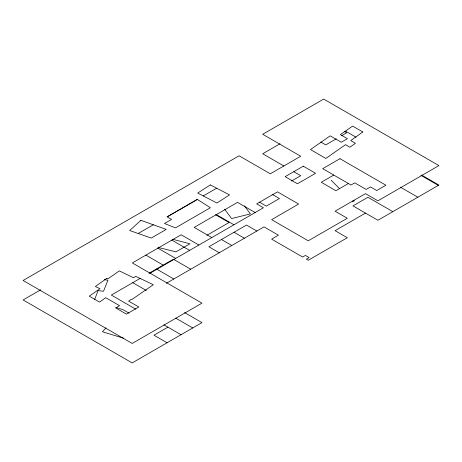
<?xml version="1.0" encoding="UTF-8"?>
<svg xmlns="http://www.w3.org/2000/svg" width="462" height="462" viewBox="0 0 462 462"><rect width="100%" height="100%" fill="white"/><g stroke="black" fill="none" stroke-linecap="round" stroke-linejoin="round"><path stroke-width="0.69" d="M94.531 299.798L98.048 290.638L103.54 291.251L107.9 280.203L104.337 279.695M106.058 327.824L102.425 331.768L123.833 338.271M280.036 143.746L262.693 153.759L283.887 165.997M40.696 289.79L23.1 299.948L132.172 362.924L201.969 322.632L184.557 312.578M138.363 233.408L153.349 224.751M167.14 216.788L185.129 206.404M185.724 206.058L197.118 199.48M203.251 195.94L216.603 188.23M336.244 138.837L325.756 144.889L320.772 142.013M341.793 135.632L346.731 132.785L344.236 131.347M291.499 181.029L300.716 175.71L293.861 171.754M206.912 235.285L229.031 222.517L215.425 214.657M140.252 278.355L111.319 295.056L135.822 309.205M148.983 273.313L173.4 259.217L190.725 269.219M150.092 273.209L263.432 207.767L256.687 203.875L277.506 191.857L298.631 204.06L271.627 219.652L308.252 240.8L347.303 218.255L335.071 211.192L365.482 193.636L377.91 200.808L438.9 165.592L323.689 99.076L262.693 134.292L300.716 156.243L270.299 173.799L239.091 155.781L23.1 280.48L132.172 343.457L201.969 303.159L132.323 262.947L181.116 234.777L198.885 245.033M333.766 175.069L321.281 182.276L335.909 190.725L348.394 183.518M166.308 283.316L264.039 226.888L278.424 235.193L271.627 239.12L302.662 257.039L305.428 255.446L309.118 257.571L306.352 259.17L308.252 260.268L347.303 237.728L335.071 230.665L365.482 213.103M352.523 201.836L354.418 200.745L352.991 200.6M167.92 327.154L153.967 335.21L167.071 342.775M158.004 247.401L175.918 251.836L189.969 243.815L172.43 239.195M115.904 307.478L123.025 309.679L129.037 313.149M345.484 131.133L356.069 137.243M421.465 174.994L438.9 185.066L377.91 220.276L352.991 205.89L367.919 197.274L392.833 211.66M420.917 175.346L438.322 185.395M400.421 187.179L417.827 197.228M272.13 194.323L279.435 198.544L266.32 206.121L259.453 202.16M255.163 212.543L237.543 202.373L194.19 227.402L211.81 237.572M256.86 231.035L246.5 225.052L208.87 246.777L219.236 252.754M216.337 214.611L233.957 224.786M234.043 232.242L244.404 238.225M221.431 239.524L231.797 245.507M171.852 240.125L189.622 250.381M157.923 248.169L175.693 258.425M145.888 255.116L163.658 265.379M156.462 268.994L173.787 278.996M132.767 282.675L146.379 290.534M175.675 318.11L192.735 327.962M163.848 324.803L181.023 334.719M331.167 180.203L339.61 188.756M244.34 205.856L250.439 213.883L231.601 218.561L224.648 209.234M140.904 220.334L129.672 230.521L151.236 238.069L166.228 229.406L140.904 220.334M106.774 278.343L95.374 286.492L99.971 288.692L89.276 296.154L99.555 302.09L105.677 297.713L119.6 305.653L115.673 307.917L126.438 314.137L138.814 306.987L128.621 301.103L131.439 299.203L131.924 299.486L153.303 284.725L135.649 276.299L133.582 277.783L119.346 270.882L107.819 278.921L106.774 278.343M362.803 131.982L350.745 140.592L355.422 143.289L349.901 147.216L345.518 144.681L325.86 158.437L310.487 149.555L330.197 135.84L341.268 142.227L347.482 138.71L340.384 134.609L352.604 126.097L362.803 131.982M210.308 184.921L197.69 193.052L216.938 203.003L229.556 194.872L210.308 184.921M197.384 199.457L167.169 216.897L171.569 219.438L164.501 223.521L175.468 227.882L210.389 207.721L197.384 199.457M303.286 166.187L285.129 176.663L297.43 183.766L315.586 173.285L303.286 166.187M339.963 158.697L322.684 168.676L350.999 185.019L354.741 182.86L366.141 189.437L370.489 186.931L376.715 190.523L385.903 185.222L339.963 158.697"/></g></svg>
